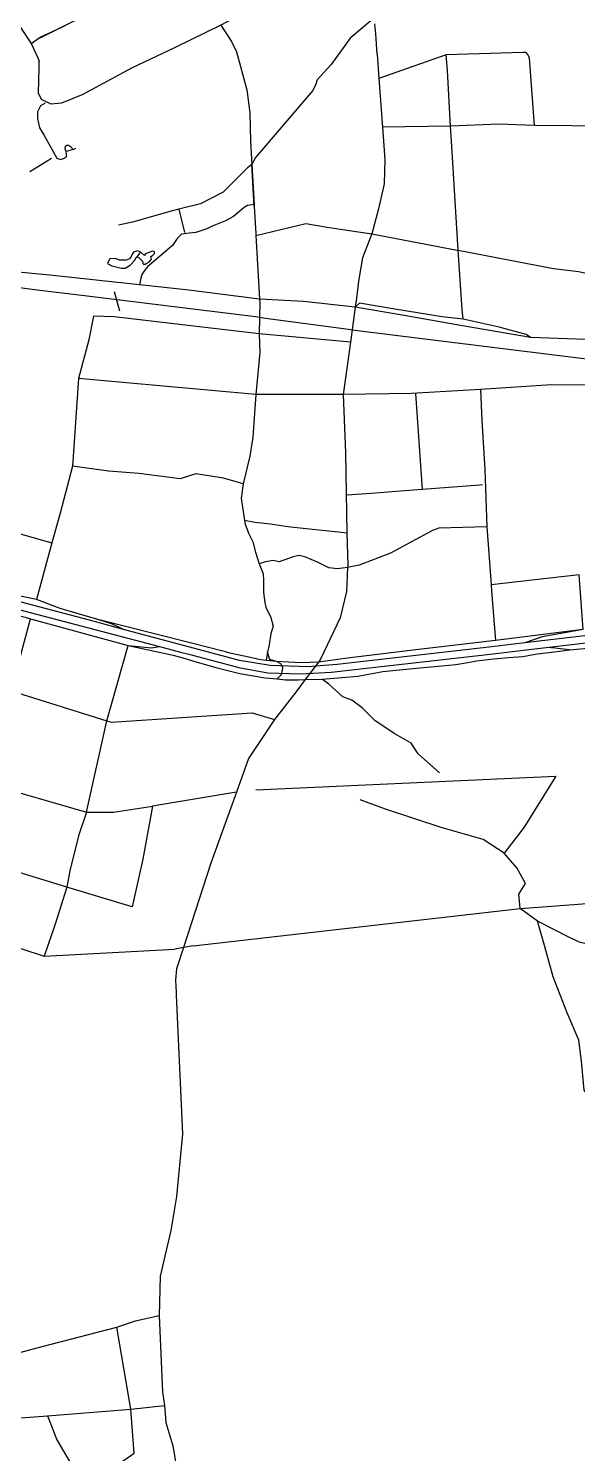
# Model space of a CAD drawing. Header units: millimetres. Extents: x 170 to 95391, y -643 to 69125.
# Drawn here: x 50249 to 52072, y 22810 to 27543 of the extents above; entities that cross this region are included whole.
import ezdxf

# ---------------------------------------------------------------- set-up
doc = ezdxf.new("R2010")
doc.units = ezdxf.units.MM
for name, color, linetype in [('railways', 4, 'Continuous'), ('roads_2', 2, 'Continuous'), ('roads_3', 3, 'Continuous'), ('water', 7, 'Continuous')]:
    doc.layers.add(name, color=color, linetype=linetype)

msp = doc.modelspace()

# ---------------------------------------------------------------- linework, layer by layer
at = {"layer": 'railways'}
for points in [[(54763.83, 27815.95), (54547.19, 27463.96), (54209.61, 26900.86), (54171.32, 26845.49), (54126.49, 26792.62), (54106.59, 26773.13), (54040.35, 26720.43), (53984.92, 26681.56), (53923.81, 26654.19), (53856.97, 26628.52), (53791.86, 26615.93), (52691.52, 26482.94), (52313.5, 26440.08), (52236.11, 26434.97), (52164.55, 26437.16), (51341.7, 26538.73)], [(50278.05, 26674.23), (49926.26, 26720.49)], [(50444.1, 26654.05), (50278.05, 26674.23)], [(51003.06, 26584.84), (50444.1, 26654.05)], [(51035.93, 26579.67), (51003.06, 26584.84)], [(51294.85, 26545.65), (51035.93, 26579.67)], [(51341.7, 26538.73), (51294.85, 26545.65)]]:
    msp.add_lwpolyline(points, dxfattribs=at)
at = {"layer": 'roads_2'}
for points in [[(51384.94, 27766), (51372.31, 27761.94), (51317.74, 27752.13), (51251.88, 27749.08), (51225.47, 27727.3), (51117.62, 27676.48), (51002.43, 27614.99), (50888.31, 27554.02), (50736.02, 27480.02), (50591.45, 27411.09), (50429.28, 27323.38), (50358.59, 27294.78), (50324.11, 27291.48), (50292.38, 27307.6), (50282.27, 27328.66), (50285, 27411.53), (50284.47, 27434.43)], [(50192.31, 27586.78), (50225.37, 27543.01), (50258.39, 27493.62)], [(50888.31, 27554.02), (50923.56, 27500.01), (50939.53, 27465.6), (50974.51, 27339.44), (50984.18, 27263.12), (50986.49, 27167.93), (50990.51, 27091.66), (50998.07, 26958.25), (50998.36, 26953.18), (51003.57, 26861.29), (51003.91, 26855.53), (51016.52, 26644.53), (51017.16, 26633.98), (51014.91, 26529.33), (51017.35, 26466.65), (51004.47, 26327.1), (50994.1, 26185.37), (50984.13, 26123.11), (50961.9, 26031.1), (50954.81, 25983.03), (50966.81, 25908.51)], [(50258.39, 27493.62), (50280.11, 27445.34), (50284.47, 27434.43)], [(51406.46, 27457.79), (51412.45, 27377.14), (51424.45, 27215.43), (51432.45, 27107.6), (51429.74, 27026.77), (51411.57, 26944.21), (51389.32, 26861.3), (51357.84, 26781.73), (51344.43, 26703.59), (51338.24, 26647.82), (51333.99, 26617.39), (51317.73, 26501.14), (51293.51, 26327.85), (51302.22, 26133.32), (51306.22, 25867.26), (51309.04, 25761.78), (51308.64, 25753.36), (51304.83, 25673.2), (51283.42, 25585.89), (51218.55, 25448.24), (51211.56, 25438.9), (51167.83, 25380.4), (51136.4, 25338.36), (51066.14, 25247.54), (50979.29, 25118.54), (50939.28, 25006.39), (50855.1, 24770.5), (50764.08, 24490.75), (50741.17, 24420.32), (50736.75, 24382.47), (50739.51, 24342.53), (50739.97, 24332.32), (50760.4, 23871.48), (50740.19, 23663.83), (50721.8, 23551.38), (50686.61, 23399.12), (50683.49, 23268.11), (50693.79, 23014.14), (50700.64, 22970.06), (50705.32, 22913.72), (50728.36, 22835.72), (50737.2, 22783.43)], [(52177.63, 27218.53), (51929.01, 27221.27), (51811.23, 27224.77), (51650.53, 27218.32), (51424.45, 27215.43)], [(50998.36, 26953.18), (50990.51, 27091.66)], [(51003.91, 26855.53), (51169.96, 26895.27), (51240.84, 26883.44), (51389.32, 26861.3), (51672.2, 26807.32), (51675.62, 26806.67), (51992.61, 26746.43), (52075.23, 26735.49), (52112.2, 26728.04)], [(52191.06, 26506.62), (51915.59, 26516.81), (51689.63, 26555.46), (51496.53, 26589.75), (51333.99, 26617.39), (51162.71, 26635.89), (51016.52, 26644.53), (50781.95, 26673.76), (50618.22, 26691.38), (50535.32, 26700.31), (50320.53, 26723.56), (50131.95, 26741.97), (50064.15, 26751.23), (50041.06, 26757.55), (50004.15, 26773.21), (49917.61, 26816.89), (49891.73, 26829.14)], [(51915.59, 26516.81), (51901.34, 26526.56), (51812.05, 26550.82), (51691.92, 26577.36), (51622.56, 26585.09), (51465.4, 26610.91), (51347.79, 26630.78), (51333.99, 26617.39)], [(51293.51, 26327.85), (51004.47, 26327.1), (50415.54, 26380.99), (50395.68, 26089.46), (50354.3, 25933.21), (50327.17, 25834.25), (50275.66, 25646.35)], [(51749.72, 26343.6), (51754.48, 26241.51), (51764.05, 26077.89), (51770.76, 25887.99), (51785.01, 25695.79), (51786.55, 25674.96), (51799.13, 25510.59)], [(51756.68, 26027.47), (51747.95, 26026.8), (51556.03, 26012.08), (51414.29, 26001.22), (51386.54, 25999.09), (51306.23, 25992.98)], [(50156.33, 25883.1), (50284.09, 25847.26), (50327.17, 25834.25)], [(53701.17, 25777.99), (53605.57, 25730.68), (53519.99, 25703.71), (53431.38, 25684.96), (53241.93, 25661.88), (52616.97, 25586.99), (51897.28, 25502.62), (51787.09, 25489.92)], [(51791.7, 25466.58), (51901.21, 25479.05), (51967.83, 25486.88), (52496.32, 25549.04), (52564.25, 25557.15), (53131.58, 25624.89), (53351.91, 25649.99), (53363.13, 25651.26), (53442.5, 25660.31), (53552.77, 25687.08), (53661.02, 25730.61), (53727.15, 25759.07)], [(49890.99, 25699.98), (50085.87, 25648.03), (50255.36, 25602.85), (50684.57, 25490.09), (50754.32, 25471.88)], [(50742.81, 25499.33), (50565.11, 25547.16), (50451.62, 25577.72), (50017.87, 25691.76), (49893.24, 25724.53)], [(49949.56, 24433.88), (49952.76, 24447.16), (49959.29, 24480.89), (49975.59, 24525.28), (49990.43, 24563.49), (49990.9, 24575.88), (50006.13, 24630.01), (50050.81, 24807.69), (50111.73, 25036), (50153.61, 25197.97), (50191.2, 25343.42), (50256.27, 25582.05)], [(50565.11, 25547.16), (50528.13, 25564.31), (50479.42, 25580.58)], [(52091, 25546.68), (51954.51, 25522.65), (51897.28, 25502.62)], [(50580.17, 25493.98), (50658.13, 25485.98), (50684.57, 25490.09)], [(50767.96, 25492.55), (50742.81, 25499.33)], [(50754.32, 25471.88), (50781.74, 25464.68)], [(50949.43, 25443.7), (50767.96, 25492.55)], [(50781.74, 25464.68), (50947.19, 25421.2)], [(50947.19, 25421.2), (51043.73, 25403.02), (51152.75, 25400.09), (51254.62, 25405.41), (51791.7, 25466.58)], [(51787.09, 25489.92), (51274.38, 25430.85), (51176.59, 25422.42), (51051.13, 25427.53), (50949.43, 25443.7)], [(52045.8, 25478.97), (52015.97, 25483.01), (51998.22, 25484.94), (51967.83, 25486.88)], [(50179.19, 25346.92), (50191.2, 25343.42), (50509.74, 25243.35), (50524.47, 25238.81), (50992.32, 25270.35), (51066.14, 25247.54)], [(50939.28, 25006.39), (50660.53, 24959.86), (50629.28, 24784.06), (50593.02, 24625.7), (50376.53, 24690.91), (50229.8, 24736.63), (50050.81, 24807.69), (50042.57, 24809.21), (49990.99, 24824.94), (49889.02, 24859.52), (49846.72, 24877.42)], [(50442, 24939.8), (50414.96, 24862.05), (50386.75, 24745.08), (50376.53, 24690.91), (50337.48, 24567.89), (50300.81, 24462.26)], [(52336.84, 23731.34), (52262.95, 23813.35), (52167.21, 23935.9), (52124.02, 23979.57), (52093.78, 24016.84), (52085.3, 24113.65), (52076.77, 24182.64), (52037.19, 24273.72), (51990.81, 24393.35), (51961.81, 24497.47), (51939.31, 24578.52), (51881.22, 24620.64)], [(50312.7, 22935.75), (50343.63, 22856.15), (50436.06, 22697.82), (50432.09, 22676.5), (50320.35, 22594.25), (50239.48, 22535.96), (50226.52, 22503.44), (50235.76, 22468.63), (50249.98, 22396.94), (50167.3, 22244.97), (50077.05, 21686.81)]]:
    msp.add_lwpolyline(points, dxfattribs=at)
at = {"layer": 'roads_3'}
for points in [[(50258.39, 27493.62), (50280.37, 27508.99), (50287.46, 27513.94), (50358.17, 27546.63), (50517.74, 27629.75), (50560.21, 27667.28), (50571.83, 27705.56), (50529.87, 27857.35), (50449.83, 28068.8), (50443.72, 28087.69)], [(50443.72, 28087.69), (50451.78, 28070.7), (50462.91, 28048.48), (50531.56, 27858.74), (50573.89, 27704.9), (50561.73, 27664.71), (50518.88, 27627.06), (50288.98, 27511.76), (50280.37, 27508.99)], [(51405.82, 27594.23), (51398.45, 27584.85), (51392.36, 27574.05), (51316.77, 27511.2), (51254.37, 27423.7), (51207.68, 27372.91), (51203.44, 27357.59), (51192.99, 27337.21), (51003.26, 27114.71), (50990.51, 27091.66)], [(51401.86, 27525.37), (51399.5, 27558.03)], [(51406.46, 27457.79), (51401.86, 27525.37)], [(51929.01, 27221.27), (51912.72, 27444.29), (51906.72, 27456.3), (51901.62, 27463.01), (51890.83, 27463.09), (51635.63, 27455.71), (51528.45, 27417.89), (51412.45, 27377.14)], [(51691.92, 26577.36), (51689.11, 26610.18), (51675.62, 26806.67), (51664.37, 26988.01), (51655.25, 27134.43), (51650.53, 27218.32), (51640.37, 27403.99), (51635.63, 27455.71)], [(50305.11, 27295.54), (50288.86, 27285.91), (50279.32, 27266), (50278.7, 27244.24), (50285.6, 27213.53), (50299.69, 27189.88), (50343.25, 27112.23), (50355.72, 27108.13), (50366.01, 27110.71), (50374.99, 27116.42), (50375.95, 27125.73), (50374.24, 27134.19), (50370.73, 27142.21), (50372.15, 27151.97), (50376.65, 27155.94), (50381.99, 27155.45), (50388.66, 27151.39), (50397.96, 27141.54), (50406.91, 27145.47)], [(50397.96, 27141.54), (50374.24, 27134.19)], [(50325.93, 27110.84), (50254.1, 27067.41)], [(50990.51, 27091.66), (50976.09, 27080.18), (50895.96, 26999.67), (50820.23, 26960.73), (50748.16, 26942.45), (50723.26, 26936.14), (50594.7, 26899.3), (50548.53, 26889.46)], [(50748.16, 26942.45), (50767, 26865.84)], [(50998.07, 26958.25), (50976.34, 26954.66), (50965.48, 26948.1), (50930.27, 26918.19), (50903.42, 26904.59), (50859.56, 26886.52), (50841.5, 26877.46), (50804.88, 26864.97), (50783.27, 26863.09)], [(50757.01, 26859.72), (50743.01, 26845), (50727.39, 26822.1), (50644.03, 26751.14), (50634.67, 26739.44), (50625.3, 26726.22), (50622.63, 26713.44), (50618.22, 26691.38)], [(50783.27, 26863.09), (50757.01, 26859.72)], [(50609.44, 26782.07), (50622.71, 26801.67)], [(50533.56, 26669.17), (50551.55, 26605.57)], [(51317.73, 26501.14), (51014.91, 26529.33), (50533.84, 26585.16), (50464.96, 26587.77), (50449.92, 26509.08), (50415.54, 26380.99)], [(52365.22, 26332.55), (52359.19, 26349.49), (52334.03, 26354.8), (52131.95, 26357.95), (51985.38, 26359.11), (51749.72, 26343.6), (51520.77, 26330.59), (51293.51, 26327.85)], [(51533.86, 26330.88), (51556.03, 26012.08)], [(50961.9, 26031.1), (50896.66, 26049.52), (50804.72, 26064.07), (50753.15, 26047.61), (50615.48, 26065.6), (50514.78, 26072.56), (50395.68, 26089.46)], [(51306.22, 25867.26), (51278.69, 25870.43), (51235.77, 25874.61), (51170.76, 25880.76), (51109.88, 25887.65), (51052.34, 25896.55), (51000.18, 25901.83), (50966.81, 25908.51), (50968.38, 25896.26), (50980.6, 25864.38), (50994.01, 25837.92), (51003.12, 25803.61), (51015.61, 25765.55), (51027.87, 25731.46), (51029.5, 25710.21), (51029.95, 25669.77), (51033.8, 25636.99), (51036.76, 25621.1), (51053.97, 25586.68), (51061.44, 25557.96), (51053.54, 25533.19), (51047.83, 25495.62), (51043, 25471.36), (51038.66, 25443.76)], [(51770.76, 25887.99), (51611.81, 25883.63), (51590.15, 25876.12), (51450.68, 25800.47), (51346.99, 25760.88), (51308.64, 25753.36), (51275.39, 25748.39), (51245.85, 25751.96), (51209.22, 25770.16), (51166.94, 25787.9), (51147.95, 25793.18), (51127.86, 25788.73), (51081.17, 25771.19), (51061.92, 25776.21), (51035.91, 25771.56), (51015.61, 25765.55)], [(52091, 25546.68), (51799.13, 25510.59), (51535.54, 25478.92), (51308.51, 25452.08), (51211.56, 25438.9), (51154.59, 25436.69), (51090.58, 25440.02), (51072.33, 25441.18), (51038.66, 25443.76), (51020.55, 25445.75), (50964.98, 25458.69), (50917.74, 25468.28), (50903.63, 25472.48), (50781.17, 25503.42), (50479.42, 25580.58), (50354.15, 25616.98), (50275.66, 25646.35), (50135.61, 25675.49), (49907.78, 25740.81), (49640.09, 25805.17)], [(52091, 25546.68), (52077.64, 25728.5), (51785.01, 25695.79)], [(51937.63, 25466.49), (51995.71, 25472.95), (52045.8, 25478.97), (52093.79, 25483.99), (52222.76, 25500.36), (52383.09, 25515.26), (52513.08, 25531.12), (52672.16, 25550.53), (52943.42, 25581.5), (53293.46, 25619.98), (53393.97, 25631.03), (53417.12, 25634.72), (53479.44, 25644.69), (53567.98, 25666.31), (53608.2, 25680.32), (53666.9, 25707.51)], [(49890.16, 25684.83), (50174.45, 25603.82), (50238.19, 25588.18), (50256.27, 25582.05), (50580.17, 25493.98), (50729.88, 25462.09), (50769.25, 25450.59)], [(50442, 24939.8), (50509.74, 25243.35), (50577.4, 25485.69), (50580.17, 25493.98)], [(50790.09, 25444.5), (50871.14, 25420.82), (50950.73, 25400.78), (51034.79, 25385.99), (51074.54, 25382.55), (51102.09, 25380.16), (51144.62, 25379.82), (51167.83, 25380.4), (51224.39, 25381.82), (51342.98, 25392.18), (51425.66, 25407.89), (51548.68, 25419.96), (51597.83, 25423.91), (51667.96, 25430.56), (51707.5, 25437.88), (51736.59, 25443.01), (51792.71, 25448.97), (51842.9, 25454.45), (51890.75, 25457.14), (51937.63, 25466.49)], [(51074.54, 25382.55), (51079.11, 25387.91), (51088.95, 25397.8), (51092.92, 25410.83), (51093.25, 25420.8), (51087.44, 25432.62), (51072.33, 25441.18), (51050.01, 25447.25), (51043, 25471.36)], [(50769.25, 25450.59), (50790.09, 25444.5)], [(51613.5, 25071.42), (51543.03, 25134.43), (51519.14, 25169.11), (51465.39, 25200.25), (51399.89, 25243.05), (51357.03, 25286.38), (51322.78, 25312.24), (51293.03, 25322.92), (51246.57, 25365.06), (51224.39, 25381.82)], [(50098.4, 25039.86), (50111.73, 25036), (50442, 24939.8), (50531.43, 24940.18), (50660.53, 24959.86)], [(51003.56, 25014.39), (52000.22, 25060.32)], [(52000.22, 25060.32), (51894.44, 24890.56), (51828.14, 24804.42)], [(51881.22, 24620.64), (51877.3, 24667.53), (51899.34, 24703.54), (51870.8, 24755.61), (51828.14, 24804.42), (51758.39, 24849.66), (51618.81, 24889.67), (51434.13, 24950.51), (51350.18, 24981.24)], [(50795.5, 24495.76), (51881.22, 24620.64), (52192.67, 24643.79), (52408.79, 24629.59), (52430.4, 24625.3), (52560.68, 24583.34)], [(49979.35, 24565.71), (49980.93, 24568.26), (49990.43, 24563.49), (50300.81, 24462.26), (50734.6, 24485.56)], [(52453.13, 24309.64), (52432.01, 24311.02), (52410.42, 24312.73), (52377.74, 24342.67), (52296.53, 24414.96), (52255.58, 24439.35), (52219.95, 24465.05), (52162.87, 24489.22), (52081.23, 24507.27), (52045.02, 24523.76), (51939.31, 24578.52)], [(50795.5, 24495.76), (50764.08, 24490.75), (50734.6, 24485.56)], [(49943.17, 23071.42), (50294.79, 23165.82), (50542.24, 23230.35), (50604.14, 23251.35), (50683.49, 23268.11)], [(50436.06, 22697.82), (50600.58, 22811.16), (50589.42, 22957.65), (50542.24, 23230.35)], [(49943.17, 23071.42), (49968.59, 23033.33), (49998.16, 23001.35), (50035.08, 22986.72), (50099.57, 22945.24), (50119.94, 22920.5), (50312.7, 22935.75), (50589.42, 22957.65), (50700.64, 22970.06)]]:
    msp.add_lwpolyline(points, dxfattribs=at)
at = {"layer": 'water'}
msp.add_lwpolyline([(50642.51, 26763.14), (50650.26, 26768.2), (50657.79, 26776.57), (50655.94, 26785.68), (50661.23, 26788.82), (50667.45, 26795.43), (50667.25, 26801.32), (50661.35, 26803.66), (50646.91, 26797.89), (50637.62, 26795.15), (50634.23, 26789.56), (50622.5, 26799.89), (50610.71, 26804.85), (50597.82, 26800.6), (50593.13, 26793.99), (50589.98, 26785.82), (50585.03, 26777.94), (50573.94, 26773.67), (50551.82, 26773.59), (50537.73, 26779.34), (50519.72, 26777.69), (50513.99, 26768.02), (50511.11, 26762.66), (50525.45, 26754.62), (50557.01, 26746.69), (50570.64, 26747.34), (50587.18, 26757.45), (50601.83, 26773.33), (50606.93, 26783.9), (50616.43, 26781.52), (50627.65, 26769.91), (50628.61, 26761.97), (50631.42, 26759.9), (50636.32, 26760.37), (50642.51, 26763.14)], close=True, dxfattribs=at)

doc.saveas('drawing.dxf')
